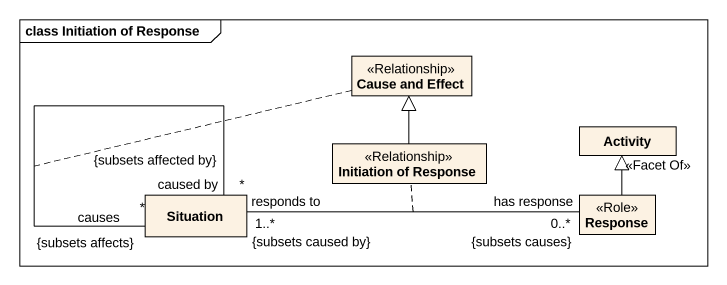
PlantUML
@startuml
mainframe class Initiation of Response
hide circle
hide empty members
class "Cause and Effect" as Cause_and_Effect <<Relationship>>
class Activity
class "Initiation of Response" as Initiation_of_Response <<Relationship>>
class Situation
class Response <<Role>>
Initiation_of_Response -up-|> Cause_and_Effect
Situation "causes\n*\n{subsets affects}" -- "caused by\n*\n{subsets affected by}" Situation
(Situation, Situation) .. Cause_and_Effect
Situation "1..*\n{subsets caused by}\nresponds to" -right- "has response\n0..*\n{subsets causes}" Response
(Situation, Response) .. Initiation_of_Response
Response -up-|> Activity : <<Facet Of>>
@enduml
